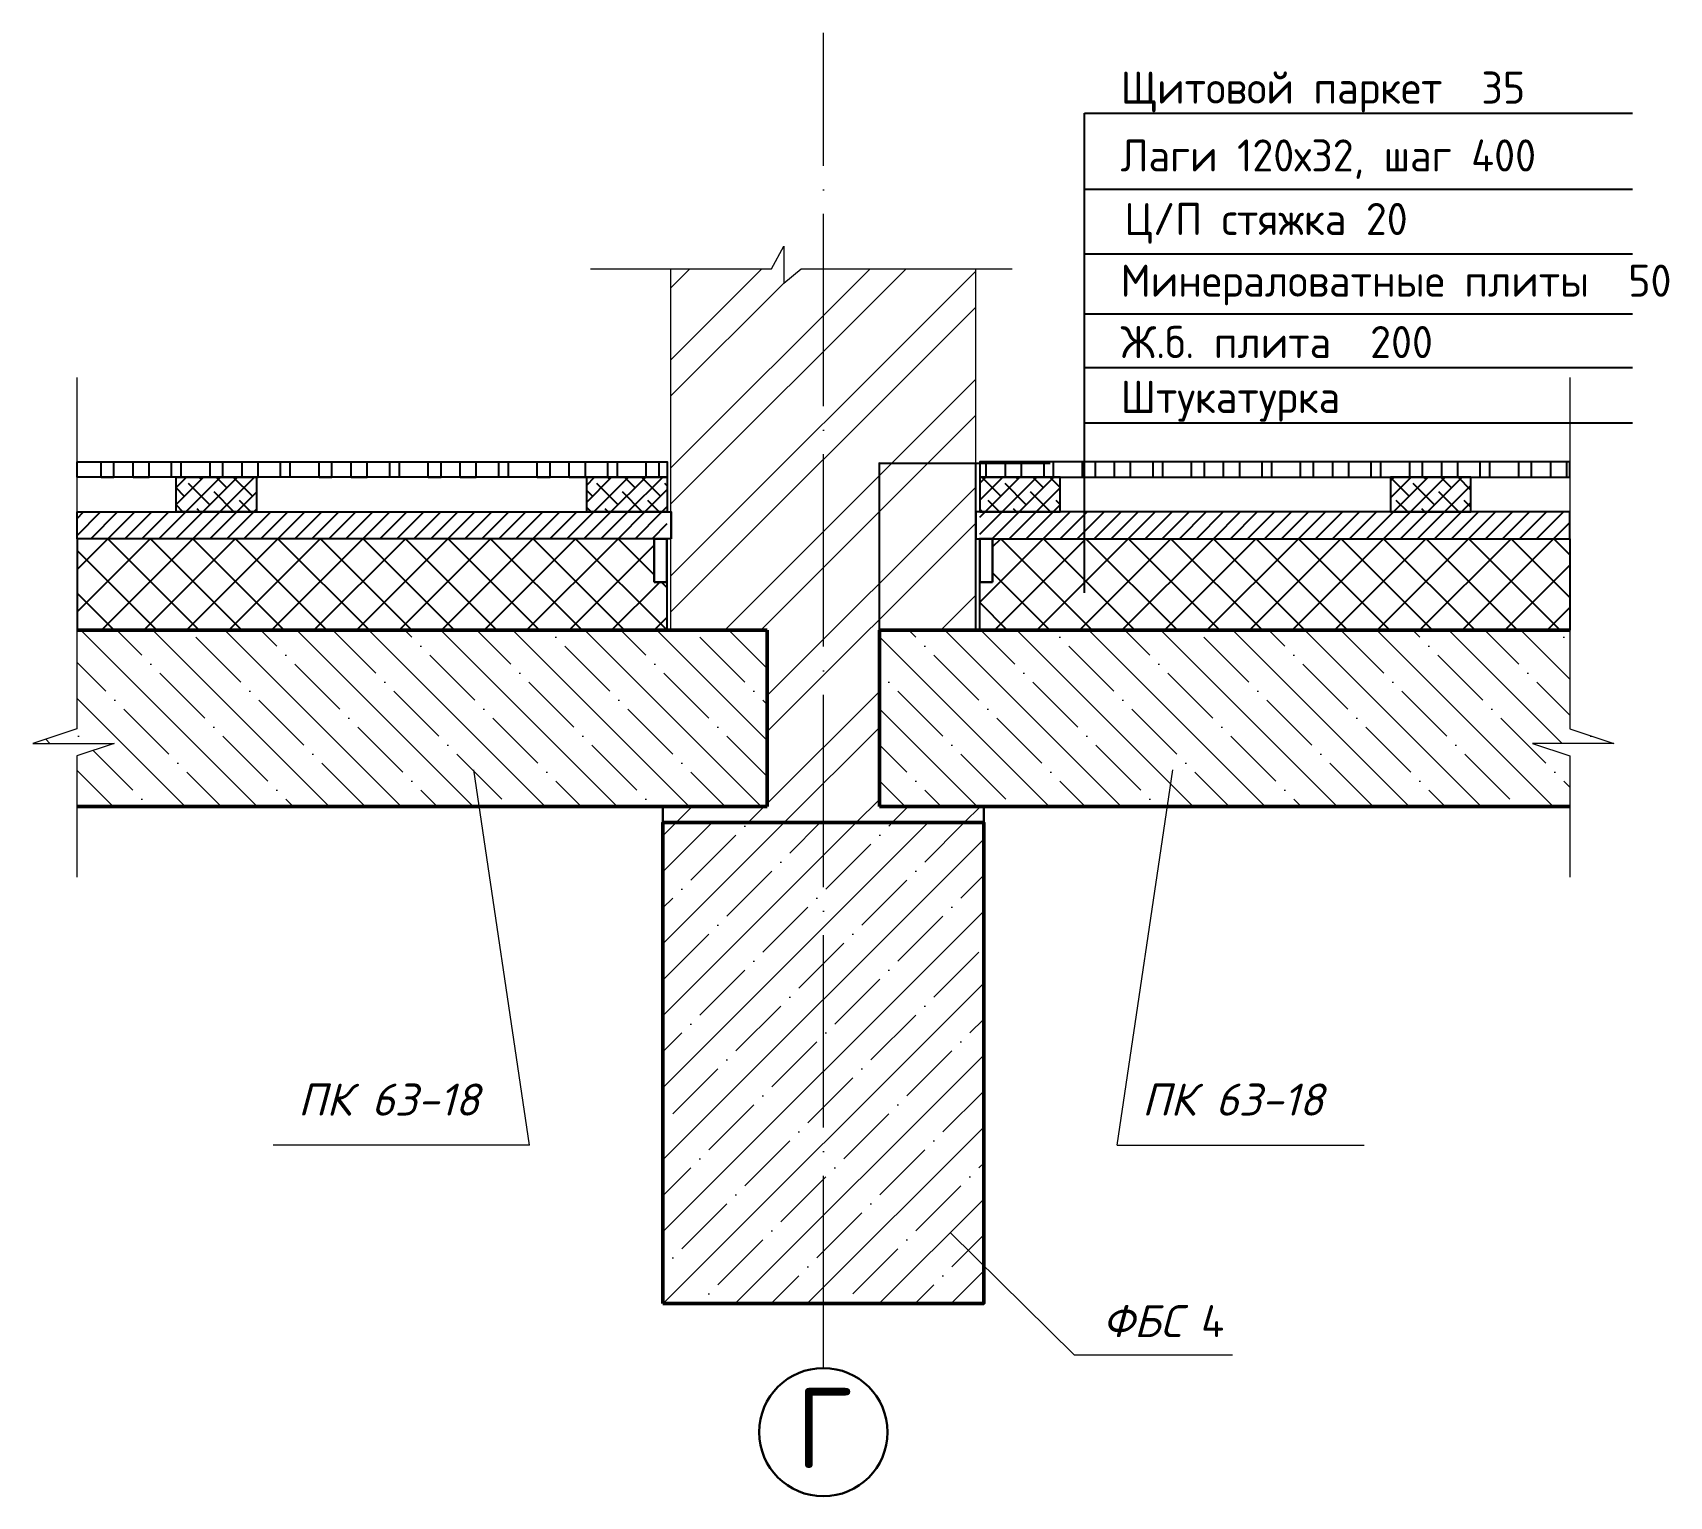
# Model space of a CAD drawing. Header units: inches. Extents: x -2431 to 214825, y 3 to 92804.
# Drawn here: x 131584 to 141789, y 83652 to 92782 of the extents above; entities that cross this region are included whole.
import ezdxf
from ezdxf.enums import TextEntityAlignment as Align

# ---------------------------------------------------------------- set-up
doc = ezdxf.new("R2010")
doc.units = ezdxf.units.IN
doc.header["$MEASUREMENT"] = 0
doc.linetypes.add('ACAD_ISO04W100', pattern=[30, 24, -3, 0, -3])
doc.layers.add('ВЫНОСКИ_Р_СТ', color=130, linetype='Continuous')
doc.layers.add('Фундамент', color=30, linetype='Continuous')
doc.styles.add('2', font='isocpeui.ttf', dxfattribs={"height": 2})
doc.styles.add('GOST-2.304_Type-B', font='GOST_Common.ttf')
doc.dimstyles.new('Узлы 0.5', dxfattribs={"dimtxt": 2.5, "dimasz": 2.25, "dimexe": 1.25, "dimexo": 0.625, "dimtad": 1, "dimdec": 0, "dimlfac": 20, "dimtxsty": '2', "dimblk": 'OBLIQUE', "dimcen": 2.5, "dimadec": 0, "dimazin": 0, "dimtfac": 1, "dimtdec": 0, "dimtmove": 0, "dimatfit": 3, "dimldrblk": 'OBLIQUE', "dimfxl": 1.25, "dimarcsym": 0})

# ---------------------------------------------------------------- blocks, each defined once
blk = doc.blocks.new('_Oblique')
at = {"color": 0, "linetype": 'ByBlock', "lineweight": -2}
blk.add_line((-0.5, -0.5), (0.5, 0.5), dxfattribs=at)
blk = doc.blocks.new('*D343')
at = {"color": 0, "lineweight": -2, "transparency": 16777216}
for p, q in [((136864, 89056), (136864, 90099)), ((136864, 90098), (137464, 90098)), ((137464, 89056), (137464, 90099)), ((137464, 90098), (137929, 90098))]:
    blk.add_line(p, q, dxfattribs=at)
at = {"layer": 'Defpoints', "color": 0, "transparency": 16777216}
for p in [(136864, 90098), (136864, 89055), (137464, 89055)]:
    blk.add_point(p, dxfattribs=at)
at = {"color": 0, "lineweight": -2, "transparency": 16777216, "xscale": 2.25, "yscale": 2.25, "zscale": 2.25, "rotation": 180}
blk.add_blockref('_Oblique', (136864, 90098), dxfattribs=at)
at = {"color": 0, "lineweight": -2, "transparency": 16777216, "xscale": 2.25, "yscale": 2.25, "zscale": 2.25}
blk.add_blockref('_Oblique', (137464, 90098), dxfattribs=at)
at = {"color": 0, "lineweight": 13, "transparency": 16777216, "insert": (137925, 90100), "char_height": 2, "attachment_point": 5, "style": '2'}
blk.add_mtext('12000', dxfattribs=at)

msp = doc.modelspace()

# ---------------------------------------------------------------- hatches: boundary and pattern name
at = {"lineweight": 13}
h = msp.add_hatch(dxfattribs=at)
h.set_pattern_fill('ANSI32', color=256, scale=50, style=0)
h.set_pattern_definition([(45, (65304.4, 74362.84), (-336.7596, 336.7596), []), (45, (65528.9, 74362.84), (-336.7596, 336.7596), [])])
h.paths.add_polyline_path([(137464.218, 91308.48694), (136514.218, 91308.48694), (136514.218, 87855.3865), (137514.218, 87855.3865), (137514.218, 87955.3865), (136864.218, 87955.3865), (136864.218, 89055.3865), (137464.218, 89055.3865)])
h.paths.add_polyline_path([(136514.218, 91308.48694), (136375.97651, 91308.48694), (136267.46797, 91219.64817), (136267.46797, 91450.37183), (136191.8519, 91308.48694), (135564.218, 91308.48694), (135564.218, 89055.3865), (136164.218, 89055.3865), (136164.218, 87955.3865), (135514.218, 87955.3865), (135514.218, 87855.3865), (136514.218, 87855.3865)])
h = msp.add_hatch(dxfattribs=at)
h.set_pattern_fill('ANSI35,_O', color=256, scale=50, angle=90)
h.set_pattern_definition([(135, (65304.38, 74362.84), (-224.5064, -224.5064), []), (135, (65304.38, 74587.34), (-224.5064, -224.5064), [396.875, -79.375, 0, -79.375])])
h.paths.add_polyline_path([(136164.218, 89055.3865), (131859.54525, 89055.3865), (131859.54525, 88440.17361), (131584.30458, 88348.99053), (132092.86645, 88348.99053), (131859.54525, 88271.69475), (131859.54525, 87955.3865), (136164.218, 87955.3865)])
h.paths.add_polyline_path([(141168.89075, 89055.3865), (136864.218, 89055.3865), (136864.218, 87955.3865), (141168.89075, 87955.3865), (141168.89075, 88271.69475), (140935.56956, 88348.99053), (141444.13143, 88348.99053), (141168.89075, 88440.17361)])
h = msp.add_hatch(dxfattribs=at)
h.set_pattern_fill('ANSI35', color=256, scale=50, style=0)
h.set_pattern_definition([(45, (65304.38, 74362.84), (-224.5064, 224.5064), []), (45, (65528.9, 74362.84), (-224.5064, 224.5064), [396.875, -79.375, 0, -79.375])])
h.paths.add_polyline_path([(136514.218, 87855.3865), (135514.218, 87855.3865), (135514.218, 84855.3865), (136514.218, 84855.3865)])
h.paths.add_polyline_path([(137514.218, 87855.3865), (136514.218, 87855.3865), (136514.218, 84855.3865), (137514.218, 84855.3865)])
at = {"layer": 'Фундамент'}
h = msp.add_hatch(dxfattribs=at)
h.set_pattern_fill('AR-RSHKE', color=256, scale=20)
h.paths.add_polyline_path([(131861.01938, 90105.47515), (135540.69213, 90105.47515), (135540.69213, 90010.01339), (131861.01938, 90010.01339)])
h.paths.add_polyline_path([(135109.29971, 90097.20853), (135101.32849, 90097.20853), (135101.32849, 90102.00853), (135109.29971, 90102.00853)], flags=24)
h = msp.add_hatch(dxfattribs=at)
h.set_pattern_fill('ANSI38', color=256, scale=600)
h.paths.add_polyline_path([(135038.87204, 90010.01339), (135540.69213, 90010.01339), (135540.69213, 89793.52099), (135038.87204, 89793.52099)])
h.paths.add_polyline_path([(132477.77201, 90010.01339), (132979.59211, 90010.01339), (132979.59211, 89793.52099), (132477.77201, 89793.52099)])
h = msp.add_hatch(dxfattribs=at)
h.set_pattern_fill('AR-RSHKE', color=256, scale=20)
h.paths.add_polyline_path([(141168.89075, 90105.47515), (137489.218, 90105.47515), (137489.218, 90010.01339), (141168.89075, 90010.01339)])
h.paths.add_polyline_path([(137920.61043, 90097.20853), (137928.58164, 90097.20853), (137928.58164, 90102.00853), (137920.61043, 90102.00853)], flags=24)
h = msp.add_hatch(dxfattribs=at)
h.set_pattern_fill('ANSI38', color=256, scale=600)
h.paths.add_polyline_path([(137991.03809, 90010.01339), (137489.218, 90010.01339), (137489.218, 89793.52099), (137991.03809, 89793.52099)])
h.paths.add_polyline_path([(140552.13812, 90010.01339), (140050.31803, 90010.01339), (140050.31803, 89793.52099), (140552.13812, 89793.52099)])
h = msp.add_hatch(dxfattribs=at)
h.set_pattern_fill('ANSI31', color=256, scale=600)
h.paths.add_polyline_path([(131861.01938, 89793.52099), (135540.69213, 89793.52099), (135540.69213, 89625.3865), (131861.01938, 89625.3865)])
h = msp.add_hatch(dxfattribs=at)
h.set_pattern_fill('ANSI31', color=256, scale=600)
h.paths.add_polyline_path([(141168.89075, 89793.52099), (137489.218, 89793.52099), (137489.218, 89625.3865), (141168.89075, 89625.3865)])
h = msp.add_hatch(dxfattribs=at)
h.set_pattern_fill('ANSI37', color=256, scale=1500)
h.paths.add_polyline_path([(131861.01938, 89625.3865), (135460.69213, 89625.3865), (135460.69213, 89355.3865), (135540.69213, 89355.3865), (135540.69213, 89055.3865), (131861.01938, 89055.3865)])
h = msp.add_hatch(dxfattribs=at)
h.set_pattern_fill('ANSI37', color=256, scale=1500)
h.paths.add_polyline_path([(141168.89075, 89625.3865), (137569.218, 89625.3865), (137569.218, 89355.3865), (137489.218, 89355.3865), (137489.218, 89055.3865), (141168.89075, 89055.3865)])

# ---------------------------------------------------------------- linework, layer by layer
at = {"linetype": 'ACAD_ISO04W100', "lineweight": 13, "ltscale": 50}
msp.add_line((136514.218, 84452.49006), (136514.218, 92782.42213), dxfattribs=at)
at = {"lineweight": 13}
for p, q in [((136191.8519, 91308.48694), (136267.46797, 91450.37183)), ((136267.46797, 91450.37183), (136267.46797, 91219.64817)), ((135061.8064, 91308.48694), (136191.8519, 91308.48694)), ((135564.218, 89055.3865), (135564.218, 91308.48694)), ((136267.46797, 91219.64817), (136375.97651, 91308.48694)), ((136375.97651, 91308.48694), (137690.86168, 91308.48694)), ((137464.218, 89055.3865), (137464.218, 91308.48694)), ((131859.54525, 90630.59316), (131859.54525, 88440.17361)), ((141168.89075, 90630.59316), (141168.89075, 88440.17361)), ((131859.54525, 88440.17361), (131584.30458, 88348.99053)), ((141168.89075, 88440.17361), (141444.13143, 88348.99053)), ((131584.30458, 88348.99053), (132092.86645, 88348.99053)), ((132092.86645, 88348.99053), (131859.54525, 88271.69475)), ((131859.54525, 88271.69475), (131859.54525, 87514.05222)), ((141444.13143, 88348.99053), (140935.56956, 88348.99053)), ((140935.56956, 88348.99053), (141168.89075, 88271.69475)), ((141168.89075, 88271.69475), (141168.89075, 87514.05222)), ((134682.41732, 85841.79923), (134334.14329, 88183.95192)), ((138346.01869, 85841.79923), (138694.29272, 88183.95192)), ((134682.41732, 85841.79923), (133083.14248, 85841.79923)), ((138346.01869, 85841.79923), (139886.23673, 85841.79923)), ((137304.75291, 85297.83435), (138078.96609, 84535.34297)), ((138078.96609, 84535.34297), (139064.74366, 84535.34297))]:
    msp.add_line(p, q, dxfattribs=at)
at = {"lineweight": 50}
for p, q in [((136164.218, 89055.3865), (131859.54525, 89055.3865)), ((136164.218, 87955.3865), (136164.218, 89055.3865)), ((136864.218, 87955.3865), (136864.218, 89055.3865)), ((136864.218, 89055.3865), (141168.89075, 89055.3865)), ((131859.54525, 87955.3865), (136164.218, 87955.3865)), ((141168.89075, 87955.3865), (136864.218, 87955.3865))]:
    msp.add_line(p, q, dxfattribs=at)
at = {"lineweight": 30}
for p, q in [((135514.218, 87855.3865), (135514.218, 87955.3865)), ((137514.218, 87855.3865), (137514.218, 87955.3865))]:
    msp.add_line(p, q, dxfattribs=at)
for points in [[(135459.218, 89355.3865), (135539.218, 89355.3865), (135539.218, 89625.3865), (135459.218, 89625.3865)], [(137569.218, 89355.3865), (137489.218, 89355.3865), (137489.218, 89625.3865), (137569.218, 89625.3865)]]:
    msp.add_lwpolyline(points, close=True, dxfattribs=at)
at = {"lineweight": 50}
msp.add_lwpolyline([(135514.218, 84855.3865), (137514.218, 84855.3865), (137514.218, 87855.3865), (135514.218, 87855.3865)], close=True, dxfattribs=at)
at = {"lineweight": 30}
msp.add_circle((136514.218, 84052.49006), 400, dxfattribs=at)
at = {"layer": 'ВЫНОСКИ_Р_СТ', "color": 0}
for p, q in [((138143.17147, 89288.23295), (138143.17147, 92279.90855)), ((138143.17147, 92279.90855), (141559.16236, 92279.90855)), ((138143.17147, 91807.43751), (141559.16236, 91807.43751)), ((138143.17147, 91402.61427), (141559.16236, 91402.61427)), ((138143.17147, 91029.75083), (141559.16236, 91029.75083)), ((138143.17147, 90694.17337), (141559.16236, 90694.17337)), ((138143.17147, 90347.94301), (141559.16236, 90347.94301))]:
    msp.add_line(p, q, dxfattribs=at)
at = {"layer": 'Фундамент'}
for points in [[(135540.69213, 90010.01339), (131861.01938, 90010.01339), (131861.01938, 90105.47515), (135540.69213, 90105.47515)], [(132979.59211, 89793.52099), (132477.77201, 89793.52099), (132477.77201, 90010.01339), (132979.59211, 90010.01339)], [(135540.69213, 89793.52099), (135038.87204, 89793.52099), (135038.87204, 90010.01339), (135540.69213, 90010.01339)], [(137489.218, 90010.01339), (141168.89075, 90010.01339), (141168.89075, 90105.47515), (137489.218, 90105.47515)], [(137489.218, 89793.52099), (137991.03809, 89793.52099), (137991.03809, 90010.01339), (137489.218, 90010.01339)], [(140050.31803, 89793.52099), (140552.13812, 89793.52099), (140552.13812, 90010.01339), (140050.31803, 90010.01339)], [(135565.69213, 89625.3865), (131861.01938, 89625.3865), (131861.01938, 89793.52099), (135565.69213, 89793.52099)], [(137464.218, 89625.3865), (141168.89075, 89625.3865), (141168.89075, 89793.52099), (137464.218, 89793.52099)], [(135540.69213, 89625.3865), (131861.01938, 89625.3865), (131861.01938, 89055.3865), (135540.69213, 89055.3865)], [(137489.218, 89625.3865), (141168.89075, 89625.3865), (141168.89075, 89055.3865), (137489.218, 89055.3865)]]:
    msp.add_lwpolyline(points, close=True, dxfattribs=at)
at = {"layer": 'Фундамент', "const_width": 20}
for points in [[(135515.69213, 87955.3865), (131861.01938, 87955.3865)], [(137514.218, 87955.3865), (141168.89075, 87955.3865)]]:
    msp.add_lwpolyline(points, dxfattribs=at)

# ---------------------------------------------------------------- texts
at = {"lineweight": 13, "char_height": 200, "style": 'GOST-2.304_Type-B'}
for s, insert, width, attachment_point in [('{\\fISOCPEUR|b0|i1|c204|p34;ПК 63-18}', (133238.31665, 86227.11894), 2649.8338867, 1), ('{\\fISOCPEUR|b0|i1|c204|p34;ПК 63-18}', (138501.19286, 86227.11894), 2649.8338867, 1), ('{\\fISOCPEUR|b0|i1|c204|p34;ФБС} 4', (139013.80143, 84845.08864), 909.5202101, 3)]:
    msp.add_mtext(s, dxfattribs=dict(at, insert=insert, width=width, attachment_point=attachment_point))
at = {"lineweight": 30, "insert": (136343.11122, 84328.87187), "char_height": 500, "width": 408.7660836, "attachment_point": 1, "style": 'GOST-2.304_Type-B'}
msp.add_mtext('Г', dxfattribs=at)
at = {"layer": 'ВЫНОСКИ_Р_СТ', "color": 0, "style": 'GOST-2.304_Type-B'}
for s, p in [('Щитовой паркет  35', (138367.81147, 92279.90855)), ('Лаги 120х32, шаг 400', (138367.81147, 91856.72538)), ('Ц/П стяжка 20', (138391.21414, 91460.37976)), ('Минераловатные плиты  50', (138367.81147, 91075.54947)), ('Ж.б. плита  200', (138367.81147, 90692.62691)), ('Штукатурка', (138367.81147, 90350.40428))]:
    msp.add_text(s, height=200, dxfattribs=at).set_placement(p, align=Align.BOTTOM_LEFT)

# ---------------------------------------------------------------- dimensions: what is measured, and where the dimension line sits
at = {"lineweight": 13}
dim = msp.add_linear_dim(base=(136864.218, 90097.88353), p1=(137464.218, 89055.3865), p2=(136864.218, 89055.3865), angle=180, dimstyle='Узлы 0.5', dxfattribs=at)
dim.commit()
dim.dimension.update_dxf_attribs({"geometry": '*D343', "text_midpoint": (137924.89982, 90097.88353), "dimtype": 160})

doc.saveas('drawing.dxf')
